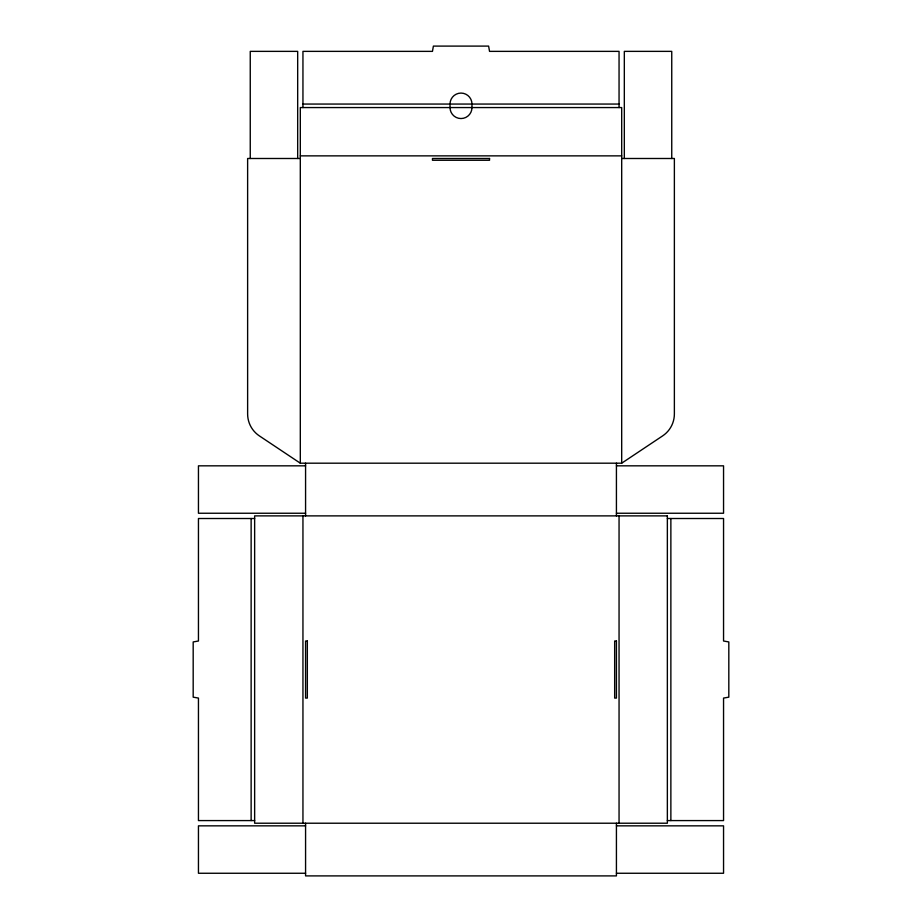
<?xml version="1.0" encoding="UTF-8"?>
<svg xmlns="http://www.w3.org/2000/svg" width="922" height="922" viewBox="0 0 922 922"><rect width="100%" height="100%" fill="white"/><g stroke="black" fill="none" stroke-linecap="round" stroke-linejoin="round"><path stroke-width="1.38" d="M300.307 158.492L247.626 158.492L247.626 413.978A26.346 26.346 0 0 0 259.359 435.887L300.307 463.19L621.693 463.19L662.641 435.887A26.346 26.346 0 0 0 674.374 413.978L674.374 158.492L621.693 158.492M302.946 104.059L619.054 104.059M300.307 155.864L621.693 155.864M305.574 465.829L198.449 465.829L198.449 513.243L305.574 513.243M616.426 465.829L723.551 465.829L723.551 513.243L616.426 513.243M254.645 518.51L198.449 518.51L198.449 641.009L193.182 641.942L193.182 697.159L198.449 698.081L198.449 820.58L254.645 820.58M667.355 518.51L723.551 518.51L723.551 641.009L728.818 641.942L728.818 697.159L723.551 698.081L723.551 820.58L667.355 820.58M305.574 825.847L198.449 825.847L198.449 873.261L305.574 873.261M616.426 825.847L723.551 825.847L723.551 873.261L616.426 873.261M671.746 158.492L671.746 51.367L624.321 51.367L624.321 158.492M670.87 518.51L670.87 820.58M621.693 463.19L621.693 107.563L300.307 107.563L300.307 463.19M619.054 107.563L619.054 51.367L489.536 51.367L488.614 46.1L433.386 46.1L432.464 51.367L302.946 51.367L302.946 107.563M619.054 515.882L619.054 823.219M616.426 463.19L616.426 515.882M616.426 823.219L616.426 875.9L305.574 875.9L305.574 823.219M305.574 463.19L305.574 515.882M302.946 515.882L302.946 823.219M297.679 158.492L297.679 51.367L250.254 51.367L250.254 158.492M251.13 518.51L251.13 820.58M489.536 158.492L432.464 158.492L432.464 160.255L489.536 160.255L489.536 158.492M667.355 515.882L254.645 515.882L254.645 823.219L667.355 823.219L667.355 515.882M307.337 641.009L305.574 641.009L305.574 698.081L307.337 698.081L307.337 641.009M616.426 641.009L614.663 641.009L614.663 698.081L616.426 698.081L616.426 641.009M471.972 107.563L471.972 104.059A10.972 10.972 0 0 0 461 93.076A10.972 10.972 0 0 0 450.028 104.059L450.028 107.563A10.972 10.972 0 0 0 461 118.546A10.972 10.972 0 0 0 471.972 107.563"/></g></svg>
